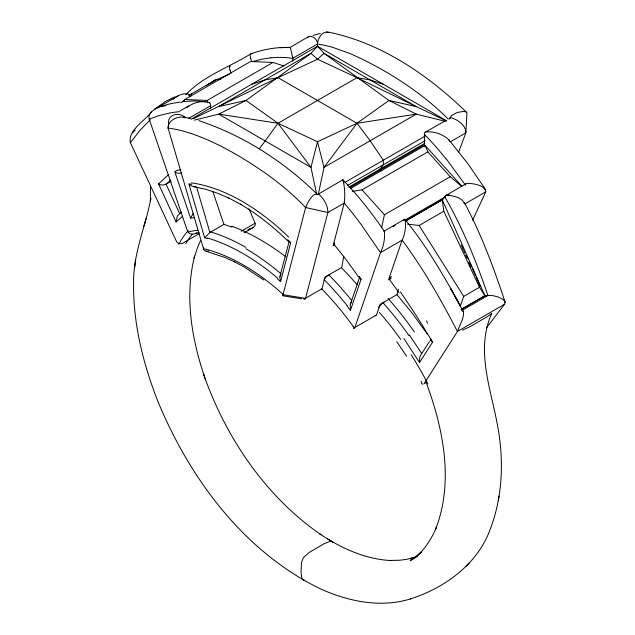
<?xml version="1.0" encoding="UTF-8"?>
<svg xmlns="http://www.w3.org/2000/svg" width="635" height="635" viewBox="0 0 635 635"><rect width="100%" height="100%" fill="white"/><g stroke="black" fill="none" stroke-linecap="round" stroke-linejoin="round"><path stroke-width="0.95" d="M210.55 108.641L210.55 105.751A3.262 2.881 15.9 0 0 209.455 102.703M317.492 46.895C316.452 40.91 321.651 29.758 328.462 32.718M203.525 247.579L203.478 248.761L168.132 128.175C167.402 120.499 178.594 115.014 184.975 117.816M150.503 185.507L150.368 200.922L150.868 198.35C145.582 226.568 133.207 253.421 133.596 282.631C133.017 322.969 142.891 362.855 157.432 400.256C189.389 478.099 243.618 551.609 320.77 589.034C348.75 601.599 381.46 608.298 411.361 598.622C445.484 587.478 477.877 563.753 490.347 528.947C503.182 495.221 504.031 457.883 497.014 422.751C490.228 387.088 475.758 349.179 491.649 313.738M168.132 128.175L168.593 124.309M135.676 260.207L134.652 267.748M168.712 123.515C167.084 115.189 177.411 112.125 183.586 116.181A4.501 3.119 47.2 0 1 184.452 116.864M498.237 500.507L499.031 496.07M343.726 256.342L341.757 267.454L325.009 277.122L322.001 288.734L305.586 298.212L327.874 212.519C327.993 205.677 323.906 198.771 318.913 194.318A4.501 1.945 70.2 0 0 318.373 194.183M280.98 274.217L279.789 277.408L280.567 281.615L290.695 242.681L287.726 239.712M318.31 194.373L324.025 167.378L356.981 123.277L388.961 100.473L416.266 106.585L446.461 120.968M381.603 227.87L384.413 214.749L450.223 176.752L461.74 186.333M289.235 241.181L279.908 276.455M317.921 194.35L342.797 179.848C358.283 195.532 371.769 213.066 384.302 231.164A4.239 1.151 -74.2 0 1 384.445 231.338C385.056 238.45 383.699 246.134 380.524 252.571L354.886 327.462L376.515 314.968L380.151 304.34L396.946 294.64L398.351 289.187M333.78 243.276L334.351 243.634M324.199 280.257L324.342 279.837M146.177 218.654L143.82 226.33M359.601 277.17L359.688 278.336L361.093 279.202L350.417 310.38L347.099 306.141M389.382 277.344L390.866 278.781M144.947 222.694L145.097 222.234M193.945 217.718L190.603 218.115L193.365 213.209M357.291 284.186L359.561 277.273M357.751 282.805L350.226 304.554L350.401 310.317M460.216 306.411L463.709 296.386L479.504 287.266L443.801 211.233L442.174 199.66L441.206 200.128L444.778 196.794A3.707 2.064 8 0 1 446.611 195.175M288.996 241.554L289.235 242.324L290.695 242.681M458.692 151.956L465.852 132.866C466.042 125.46 457.867 119.745 451.406 117.824A4.501 3.119 47.2 0 0 450.54 117.88M350.456 303.832L351.48 302.244M464.383 203.93C462.724 197.477 453.231 195.755 447.31 195.175A4.302 2.389 7.9 0 0 446.683 195.247M321.889 289.06L321.643 289.504M430.8 338.844L430.871 340.63L432.602 342.09L419.529 362.537L403.9 338.566M200.454 240.855L197.588 247.404L194.096 258.08L194.643 256.024C184.182 297.109 191.905 340.55 205.589 379.928L203.557 374.063L203.859 374.912M472.567 220.266L485.783 191.826C484.91 184.999 473.599 183.65 467.678 183.277A4.239 2.302 4.8 0 0 467.042 183.396A3.588 1.945 4.8 0 0 465.384 184.801M307.403 37.798C309.626 34.584 314.388 37.147 316.071 39.695A4.501 1.945 70.2 0 1 316.611 40.561M207.637 238.657L204.66 237.792L209.907 232.481L196.572 186.992M421.878 353.338L429.435 341.566M430.07 340.582L430.697 339.598M259.421 148.78L278.003 123.277L356.981 77.676L370.149 79.954L383.31 84.241M151.4 111.895C145.375 120.571 127.691 130.072 130.389 142.661L175.998 240.443M491.776 313.277L487.886 316.325L470.329 326.493L462.478 330.192M130.389 142.661L140.121 130.159L150.32 119.69M486.6 327.644L504.841 303.887L505.039 301.72L503.134 299.498L498.785 297.22L492.966 295.64L488.886 295.362L483.981 296.235L461.899 308.983M379.214 170.243L383.31 164.798L383.31 160.234L370.149 140.756L356.981 123.277L278.003 77.676L264.843 79.954L251.682 84.241M504.603 304.236L457.43 331.47L424.109 383.683L426.283 382.421M182.928 101.743L184.761 99.489L250.579 61.492L272.979 62.444L283.916 65.984M132.556 132.842L135.255 130.056M482.894 297.402L484.95 295.767L442.174 199.66L405.32 220.932M251.754 53.919C249.658 53.118 250.246 56.745 250.547 57.92A4.239 0.659 69.7 0 0 250.69 58.483M186.841 107.561C192.818 102.648 201.946 100.068 209.359 102.806M168.648 174.538L158.536 183.856L176.133 222.012L182.618 216.257M383.23 302.728L383.611 302.347L384.032 302.824M465.876 566.46L469.233 563.11M173.204 99.33L173.688 98.87M376.087 315.643L374.983 315.531M170.378 179.848C167.957 184.094 162.457 186.738 158.575 183.888M173.855 98.719C177.617 95.599 182.674 92.972 187.674 94.02A4.302 4.135 24.7 0 1 188.309 94.274M185.841 94.591C203.938 75.684 228.997 67.389 250.714 53.911M181.229 211.979L177.363 216.003L176.133 222.012M154.226 109.442L165.457 101.489L174.879 96.83M421.664 353.473L419.703 357.068L419.529 362.537M328.081 275.392L328.724 275.288M188.754 95.56L215.868 79.637L220.631 79.589M210.09 83.487L215.868 79.637M206.423 85.503L209.24 83.756M249.849 228.846C252.54 228.576 256.151 226.012 255.135 223.25L241.205 231.243M252.897 227.719L243.999 232.823M308.499 36.679L290.274 47.331L280.099 47.609L290.409 47.538L292.711 57.753L292.806 61.151M210.185 83.193L213.066 81.558M187.373 230.743L149.201 119.094C147.653 113.982 153.17 110.101 157.059 107.99L178.102 95.829M180.784 102.759L184.214 100.782M184.761 99.489L207.161 100.441L272.979 62.444M188.42 118.531L210.55 105.751M292.798 58.269L317.492 44.013M190.992 119.277L317.492 46.244L446.556 120.761M171.117 181.181L166.045 184.118L179.602 213.463L181.324 212.471M197.644 230.243A200.779 116.054 60.1 0 0 187.976 232.061C189.524 234.744 194.421 234.664 196.993 232.672M199.088 233.72L184.626 242.07C181.562 244.991 176.895 243.618 176.252 240.943M210.114 232.354L223.941 224.377L231.87 227.108M247.904 229.886L249.642 228.878M344.845 182.443L425.188 136.057M347.409 185.523L425.188 140.621M348.813 187.158L424.759 143.304M349.98 187.571L423.561 145.09M350.576 188.468L425.132 145.423L461.804 186.206M352.441 191.389L362.013 189.849L427.831 151.852L450.223 176.752M450.532 141.708L465.852 132.866L466.963 112.927L465.923 111.855L463.677 111.387L457.192 112.506L451.739 115.427L449.223 119.07A3.786 2.619 47.2 0 1 450.469 117.769M334.669 244.935L333.129 245.824L344.21 203.089C345.146 195.437 344.948 187.246 342.844 179.864M384.048 231.14L404.614 219.281M445.77 195.524L466.312 183.642M393.359 226.481L395.073 225.488M447.35 195.31L449.064 194.326M405.043 220.075L445.325 196.826M405.209 220.909L443.778 198.644M406.535 220.52L442.016 200.041L439.452 201.287M407.702 224.171L419.124 225.481L443.801 211.233M465.503 203.541L485.783 191.826L485.267 191.008M390.946 278.44L388.541 279.829L402.122 240.133C405.201 233.926 406.09 226.346 405.098 219.543A4.302 1.278 -76.6 0 0 404.947 219.345M461.169 309.499L484.95 295.767L479.504 287.266M179.991 110.95L189.103 105.743M445.151 120.872L425.633 132.016C433.745 130.953 442.682 134.168 448.731 139.621L468.058 163.941L485.823 189.897M417.528 556.197L410.17 560.459L415.52 557.236L411.583 559.911L421.37 551.95L418.076 555.141C426.188 547.211 432.276 537.393 436.562 526.931L435.769 528.844C453.922 481.719 443.365 429.093 426.474 383.23M214.035 81.034L215.011 80.518M157.059 107.99L161.933 106.101L165.941 105.688M216.98 79.51L229.227 74.303M181.642 173.045C176.641 174.244 170.664 171.053 180.864 169.728M192.969 118.856L278.003 77.676L317.492 59.214L324.025 53.324L416.266 106.585L356.981 77.676L317.492 59.214L310.967 53.324L218.718 106.585L246.031 100.473L310.967 53.324L317.492 46.244L324.025 53.324L388.961 100.473L416.266 114.125L445.365 121.309M149.201 119.094L158.814 115.633L168.902 113.173A227.751 131.493 60 0 1 179.411 111.704M195.612 233.466L195.667 233.442A196.779 113.752 60.1 0 1 199.112 232.775M195.85 186.523C194.27 188.206 184.793 182.507 191.818 184.34M417.005 556.347L411.083 558.53L415.727 557.133L406.297 559.403L399.685 560.245L389.461 560.475L391.668 560.578C365.72 559.443 341.289 548.299 319.976 534.059L321 534.757C266.827 497.316 227.806 440.5 205.319 379.127M251.285 53.721C263.787 49.181 277.106 46.934 290.409 47.538L290.314 47.911M410.305 598.94L411.361 598.622M160.56 106.497L170.037 103.83L179.903 102.044M320.27 33.441L313.158 35.37M194.318 120.15L218.718 114.125L246.031 100.473L278.003 123.277L317.492 141.74L356.981 123.277L416.266 114.125L324.025 167.378L317.492 141.74L310.967 167.378L316.682 194.373M354.02 328.382L354.433 328.168A200.779 116.086 60.1 0 0 321.913 289.06M270.859 57.777L261.509 59.261L251.912 61.698A3.588 0.564 69.7 0 1 250.658 58.436M422.966 384.326L421.719 383.572L421.203 381.302M183.912 101.489L194.421 100.933L205.415 101.703M194.064 186.722L205.486 189.27L217.178 193.088L229.052 198.16M303.99 580.088L302.847 579.795L301.823 578.461L301.061 572.27L301.474 562.65L303.363 557.641L309.174 552.466L323.906 543.806L330.279 541.298L331.621 541.33L332.907 542.338M282.996 295.807L301.696 298.823M326.549 31.75C380.286 42.132 427.903 74.811 466.654 112.395M305.538 298.379L283.035 294.696L305.618 207.55C307.308 203.565 312.491 192.246 317.317 194.604M183.594 117.094L190.421 118.451M353.878 328.374L353.227 326.747M205.867 251.174L224.798 257.429L234.648 261.898M198.763 120.65C243.102 135.303 283.599 161.369 316.936 193.953M191.167 133.461C218.591 142.962 243.769 158.044 267.462 174.601A269.835 155.789 60 0 1 272.883 178.602L282.575 186.238A198.898 114.84 60 0 1 305.625 207.518L327.874 212.519L344.21 203.089A227.751 131.493 60 0 1 360.767 223.98L380.484 252.627L402.122 240.133C423.354 268.549 441.055 299.91 457.43 331.47L462.605 319.048L463.606 314.158L463.471 311.833L450.612 288.361L459.946 305.237C443.69 275.336 426.355 245.824 404.884 219.305M228.251 197.739L241.03 204.478M234.077 261.604L244.015 266.93L263.835 280.003M327.716 539.02L332.565 541.893M240.292 204.089C257.627 214.273 273.391 226.925 287.79 240.919M463.09 311.094L461.581 310.682L487.91 295.481C476.44 261.58 462.756 227.957 444.778 196.794M277.598 279.051L280.567 281.615M230.465 66.334C228.941 64.905 229.441 68.509 229.894 69.644A4.302 0.468 69.2 0 0 230.045 70.175M380.135 169.077L381.897 171.029M362.013 189.849L384.413 214.749M396.946 294.64L412.274 313.238L427.196 333.939M446.397 159.123L465.344 184.92M448.731 139.621L449.572 141.399M396.811 341.741L406.678 356.283M400.407 291.878L416.433 315.77L432.602 342.09M409.321 334.843L421.664 353.457M359.18 276.368L361.093 279.202M419.124 225.481L463.709 296.386M464.272 202.359C481.274 234.22 493.919 268.16 505.198 302.395L505.206 302.458M461.193 245.039L462.391 247.737M462.47 247.912L463.471 250.158M463.804 250.912L464.804 253.159M465.59 254.921L466.788 257.619M468.789 262.104L469.987 264.803M470.138 265.136L471.138 267.383M466.908 256.278L468.114 259.001M470.122 263.541L470.924 265.351M472.527 268.978L475.337 275.328M476.139 277.146L480.155 286.218M249.007 208.82L255.087 223.123M425.132 145.423L427.831 151.852M174.744 171.625L190.603 218.115M212.709 191.175L223.941 224.377M188.865 183.888L204.66 237.792M191.191 93.885L191.516 95.75M207.161 100.441L207.478 102.291M424.442 146.748L424.434 134.263A3.262 2.349 10.7 0 1 425.537 131.921M424.378 134.406A193.183 112.046 60.1 0 1 446.278 159.29M403.646 220.567A3.707 1.103 -76.7 0 1 404.979 219.218M383.873 231.227A3.588 0.968 -74.3 0 1 384.334 231.045M342.368 180.618A3.262 0.611 -87.6 0 1 342.805 179.689M317.714 194.612A3.786 1.635 70.2 0 1 318.333 194.056M188.373 94.163A3.707 3.564 24.8 0 1 190.151 96.885M184.515 116.8A3.786 2.619 47.2 0 1 185.261 117.8M231.219 73.287A3.707 0.405 69.2 0 1 230.013 70.12M270.899 57.88A193.183 111.641 60.2 0 1 292.822 58.341M316.659 40.505A3.786 1.635 70.2 0 1 317.476 43.99A197.358 113.951 60 0 1 333.494 47.633L348.901 53.126A276.781 159.798 60 0 1 354.084 55.34C382.437 68.374 409.305 84.939 433.126 105.14A197.358 113.943 60 0 1 448.143 119.015M168.116 128.127A198.898 114.832 60 0 1 191.175 133.501M390.39 278.146A5.12 1.159 -50.5 0 1 391.335 276.392M383.167 302.959A218.519 137.747 51.8 0 1 408.972 335.661M378.523 307.721A4.747 0.73 -44.1 0 1 383.556 302.244M324.35 279.884A214.813 125.095 60.3 0 1 347.321 305.824M324.136 279.948A4.723 1.754 -45.8 0 1 328.097 275.296M334.732 244.792A4.699 1.54 -46.2 0 1 334.407 242.935M341.59 267.883A220.107 123.579 59.5 0 1 356.775 284.361M231.696 226.163A219.948 122.023 58.2 0 1 285.845 256.81M245.896 248.753A220.186 126.936 59.9 0 1 280.829 273.622M209.994 231.712A220.004 127.675 60.4 0 1 245.904 247.412M389.549 279.725A313.722 189.246 52.2 0 1 399.002 292.703M388.041 298.49A222.909 140.303 52 0 1 414.377 331.93M333.883 244.388A228.116 130.342 59.7 0 1 358.473 276.995M328.874 274.907A220.051 128.143 60.3 0 1 351.917 300.855M207.518 238.006A215.043 124.801 60.4 0 1 277.773 278.297M191.413 182.872A201.771 117.419 59.9 0 1 288.695 237.077M203.446 248.634A201.041 116.34 60.1 0 1 283.099 294.481M208.526 250.92A4.882 4.104 -41.1 0 1 203.351 248.825M283.615 295.204A4.882 0.706 -65.7 0 1 283.297 295.585M282.845 295.664A4.882 0.706 -65.7 0 1 282.892 294.95M305.578 298.49A4.882 1.953 82.2 0 1 303.554 298.744M185.857 243.594A199.961 94.575 58.3 0 1 192.143 234.505M178.824 244.34A205.057 97.488 58.4 0 1 188.317 230.656M379.452 312.515A204.589 128.699 51.4 0 1 400.733 339.455M411.131 354.655A205.057 113.284 51.8 0 1 427.855 383.905M426.514 320.834A203.875 117.943 68.5 0 1 427.625 323.255M278.003 123.277L218.718 114.125L310.967 167.378L278.003 123.277"/></g></svg>
